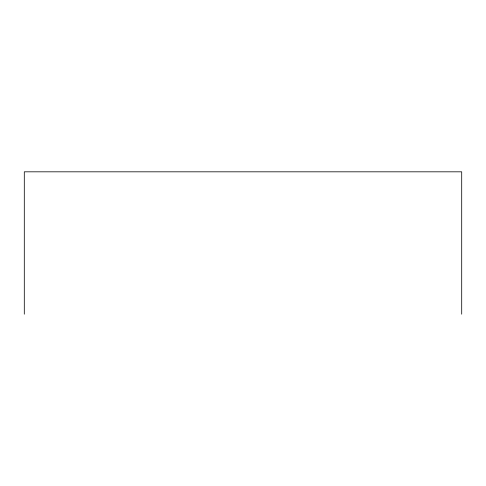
<?xml version="1.0" encoding="UTF-8"?>
<svg xmlns="http://www.w3.org/2000/svg" width="486" height="486" viewBox="0 0 486 486"><rect width="100%" height="100%" fill="white"/><g stroke="black" fill="none" stroke-linecap="round" stroke-linejoin="round"><path stroke-width="0.73" d="M461.7 314.181L461.7 171.819L24.3 171.819L24.3 314.181"/></g></svg>
